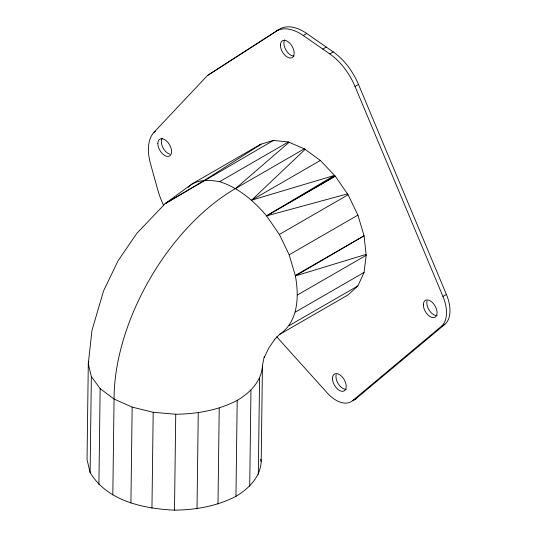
<?xml version="1.0" encoding="UTF-8"?>
<svg xmlns="http://www.w3.org/2000/svg" width="537" height="537" viewBox="0 0 537 537"><rect width="100%" height="100%" fill="white"/><g stroke="black" fill="none" stroke-linecap="round" stroke-linejoin="round"><path stroke-width="0.81" d="M264.251 356.722A22.635 13.069 -60 0 0 263.895 358.239L262.439 365.69L261.19 461.605C260.378 477.252 248.658 488.717 235.958 496.336C216.988 506.169 195.71 509.915 174.498 510.15C143.621 508.687 107.178 501.142 90.109 472.506L91.35 376.591L88.29 363.744L91.968 330.383L103.567 290.92L117.972 260.928L136.747 233.454L165.127 203.677L191.904 183.963L260.613 144.299L273.42 140.439L288.335 141.976L304.338 148.809L320.347 160.462L335.263 176.149L348.07 194.79L357.897 215.122L364.073 235.79L366.18 255.303L364.073 272.413L357.897 285.919L348.07 294.907L279.354 334.578L274.212 339.807M98.902 484.549L100.144 388.634L91.35 376.591M112.817 494.96L114.059 399.045A171.927 99.264 -60 0 1 235.629 188.474L289.101 142.305M130.907 503.028L132.156 407.113L114.059 399.045L100.144 388.634M151.951 508.21L153.193 412.295L132.156 407.113M174.498 510.15L175.74 414.235C196.951 414 218.237 410.255 237.2 400.421C249.906 392.802 261.626 381.337 262.439 365.69M197.019 508.714L198.267 412.799M217.982 504.001L219.23 408.086M235.958 496.336L237.2 400.421M249.718 486.233L250.96 390.318M258.324 474.393L259.566 378.478M279.354 334.578C298.397 321.885 299.19 296.296 295.39 275.931L289.181 254.793L279.354 234.454L266.547 215.814C253.833 200.932 238.576 187.668 219.62 181.667C209.128 179.801 196.233 179.043 188.218 187.339M88.827 361.347L88.29 363.744L87.041 459.659L90.109 472.506M264.231 357.548L268.809 348.01L274.776 339.277M163.691 205.523A57.278 33.072 60 0 1 157.824 190.098L150.434 163.496A43.806 25.293 60 0 1 154.052 132.23L207.47 75.509L279.025 29.468A47.357 27.34 60 0 1 306.748 33.529L333.222 51.901A48.115 27.776 60 0 1 358.494 84.457L446.408 294.437A32.247 18.62 60 0 1 444.844 324.341L355.991 398.716L352.527 400.716A30.085 17.365 60 0 1 327.127 392.816L276.709 336.806M347.452 193.897L266.567 215.908L335.263 176.149L266.547 215.814L334.544 175.391L251.645 200.153L305.11 149.367M258.774 145.983L260.613 144.299M352.527 400.716L441.38 326.342L444.844 324.341M279.025 29.468L207.47 75.509M261.224 144.117L204.698 180.19L165.127 203.677L273.42 140.439M275.562 31.461A47.357 27.34 60 0 1 303.284 35.529L306.748 33.529M154.052 132.23L155.435 131.431M322.818 49.082L326.281 47.081M303.284 35.529L329.758 53.901L333.222 51.901M329.758 53.901A48.115 27.776 60 0 1 355.031 86.457L358.494 84.457M219.62 181.667L288.335 141.976M235.629 188.474L304.338 148.809M251.645 200.153L320.347 160.462M279.354 234.454L348.07 194.79M289.181 254.793L357.897 215.122M295.363 275.434L364.073 235.79L295.39 275.931L366.08 254.39M297.471 294.974L366.18 255.303M295.363 312.078L364.073 272.413M289.181 325.59L357.897 285.919M441.38 326.342A32.247 18.62 60 0 0 442.944 296.437L446.408 294.437M153.193 412.295L175.74 414.235M355.031 86.457L442.944 296.437M260.62 459.195L261.19 461.605M437.118 315.649A9.72 5.612 60 0 1 429.499 310.668A9.72 5.612 60 0 1 427.043 300.908M346.244 389.325A9.72 5.612 60 0 1 338.625 384.351A9.72 5.612 60 0 1 336.175 374.584M169.96 154.267A9.72 5.612 60 0 1 162.731 147.259A9.72 5.612 60 0 1 162.234 138.17M355.991 398.716A30.085 17.365 60 0 1 352.661 400.568M294.195 56.049A9.72 5.612 60 0 1 285.906 49.995A9.72 5.612 60 0 1 284.811 39.792M423.344 304.821A9.72 5.612 60 0 0 433.654 317.642A9.72 5.612 60 0 0 433.654 303.902A9.72 5.612 60 0 0 423.344 304.821M332.477 378.498A9.72 5.612 60 0 0 342.781 391.325A9.72 5.612 60 0 0 342.781 377.578A9.72 5.612 60 0 0 332.477 378.498M157.851 143.607A9.72 5.612 60 0 0 168.155 156.428A9.72 5.612 60 0 0 168.155 142.688A9.72 5.612 60 0 0 157.851 143.607M280.428 45.222A9.72 5.612 60 0 0 290.739 58.043A9.72 5.612 60 0 0 290.739 44.303A9.72 5.612 60 0 0 280.428 45.222"/></g></svg>
